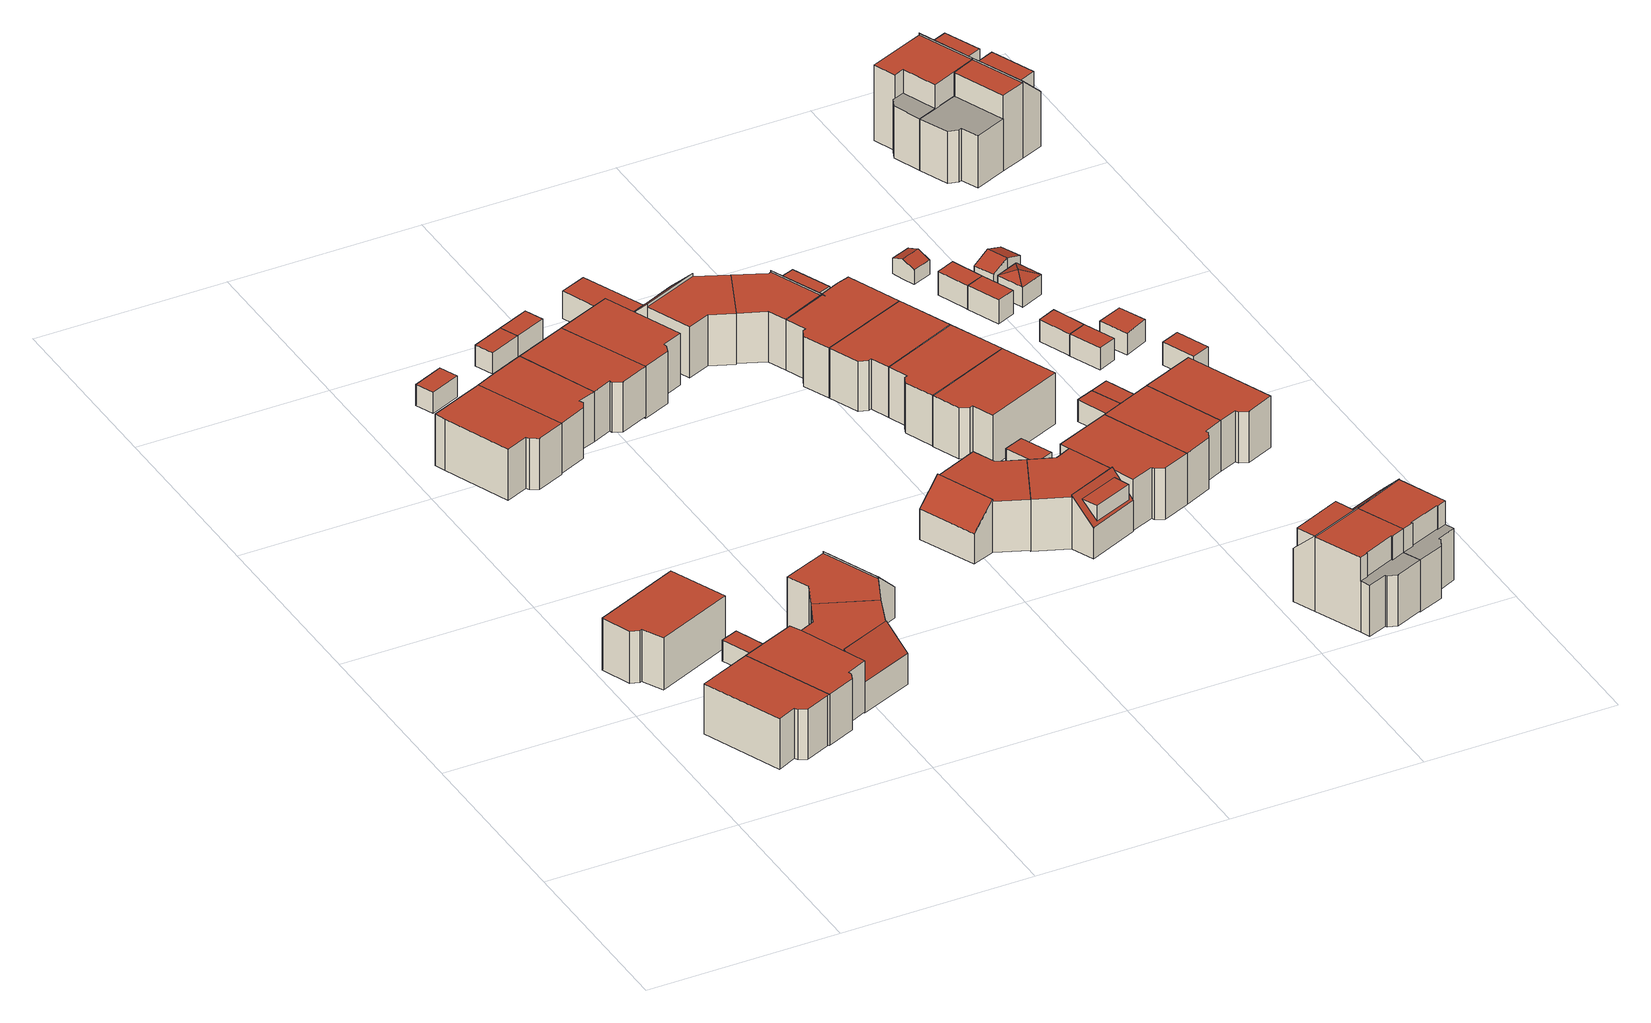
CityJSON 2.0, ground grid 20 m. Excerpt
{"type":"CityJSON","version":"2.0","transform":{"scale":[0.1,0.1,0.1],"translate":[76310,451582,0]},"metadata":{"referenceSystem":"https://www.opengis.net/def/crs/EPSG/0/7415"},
"CityObjects":{
"building1":{"type":"Building","attributes":{"Volume":317.48,"Dakoppervlakte":56.88,"Muuroppervlakte":175.21,"Vloeroppervlakte":56.88,"hoogte_Z_max_in_m_NAP":6.44,"GEB_DOEL":"woonfunctie","dateOfConstruction":"1982-01-01","measuredHeight":5.58},"geometry":[{"type":"Solid","lod":"2","boundaries":[[[[0,1,2,3,4,5,6,7]],[[8,9,10,11,12,13,14,15]],[[3,2,14,13]],[[15,14,2,1]],[[1,0,8,15]],[[9,8,0,7]],[[7,6,10,9]],[[6,5,11,10]],[[12,11,5,4]],[[3,13,12,4]]]],"semantics":{"surfaces":[{"type":"GroundSurface"},{"type":"RoofSurface"},{"type":"WallSurface"}],"values":[[0,1,2,2,2,2,2,2,2,2]]}}]},
"building2":{"type":"Building","attributes":{"Volume":348.63,"Dakoppervlakte":61.1,"Muuroppervlakte":183.85,"Vloeroppervlakte":61.1,"hoogte_Z_max_in_m_NAP":6.44,"GEB_DOEL":"woonfunctie","dateOfConstruction":"1982-01-01","measuredHeight":5.71},"geometry":[{"type":"Solid","lod":"2","boundaries":[[[[16,17,18,19,20,21,22]],[[23,24,25,26,27,28,29]],[[16,22,23,29]],[[22,21,24,23]],[[26,25,20,19]],[[19,18,27,26]],[[18,17,28,27]],[[16,29,28,17]],[[25,24,21,20]]]],"semantics":{"surfaces":[{"type":"GroundSurface"},{"type":"RoofSurface"},{"type":"WallSurface"}],"values":[[0,1,2,2,2,2,2,2,2]]}}]},
"building3":{"type":"Building","attributes":{"Volume":338.48,"Dakoppervlakte":60.42,"Muuroppervlakte":180.08,"Vloeroppervlakte":60.42,"hoogte_Z_max_in_m_NAP":6.44,"GEB_DOEL":"woonfunctie","dateOfConstruction":"1982-01-01","measuredHeight":5.6},"geometry":[{"type":"Solid","lod":"2","boundaries":[[[[30,31,32,33,34,35,36,37]],[[38,12,11,39,40,41,42,43]],[[33,32,12,38]],[[12,32,31,11]],[[31,30,39,11]],[[30,37,40,39]],[[36,41,40,37]],[[36,35,42,41]],[[34,43,42,35]],[[33,38,43,34]]]],"semantics":{"surfaces":[{"type":"GroundSurface"},{"type":"RoofSurface"},{"type":"WallSurface"}],"values":[[0,1,2,2,2,2,2,2,2,2]]}}]},
"building4":{"type":"Building","attributes":{"Volume":16.29,"Dakoppervlakte":6.91,"Muuroppervlakte":26.09,"Vloeroppervlakte":6.91,"hoogte_Z_max_in_m_NAP":3.13,"GEB_DOEL":"onbekend","dateOfConstruction":"1982-01-01","measuredHeight":2.36},"geometry":[{"type":"Solid","lod":"2","boundaries":[[[[44,45,46,47]],[[48,49,50,51]],[[47,50,49,44]],[[47,46,51,50]],[[45,48,51,46]],[[48,45,44,49]]]],"semantics":{"surfaces":[{"type":"GroundSurface"},{"type":"RoofSurface"},{"type":"WallSurface"}],"values":[[0,1,2,2,2,2]]}}]},
"building5":{"type":"Building","attributes":{"Volume":309.88,"Dakoppervlakte":62.88,"Muuroppervlakte":160.7,"Vloeroppervlakte":56.59,"hoogte_Z_max_in_m_NAP":6.6,"GEB_DOEL":"woonfunctie","dateOfConstruction":"1982-01-01","measuredHeight":5.94},"geometry":[{"type":"Solid","lod":"2","boundaries":[[[[52,53,54,55,56,57,58,59,60]],[[61,62,43,63,64,65,66]],[[67,68,69,70]],[[61,60,59,62]],[[59,58,43,62]],[[58,57,63,43]],[[64,54,53,65]],[[65,53,52,66]],[[57,56,69,68,63]],[[56,55,70,69]],[[55,54,64,67,70]],[[68,67,64,63]],[[66,52,60,61]]]],"semantics":{"surfaces":[{"type":"GroundSurface"},{"type":"RoofSurface"},{"type":"WallSurface"}],"values":[[0,1,1,2,2,2,2,2,2,2,2,2,2]]}}]},
"building6":{"type":"Building","attributes":{"Volume":332.42,"Dakoppervlakte":59.22,"Muuroppervlakte":178.4,"Vloeroppervlakte":59.22,"hoogte_Z_max_in_m_NAP":6.44,"GEB_DOEL":"woonfunctie","dateOfConstruction":"1982-01-01","measuredHeight":5.61},"geometry":[{"type":"Solid","lod":"2","boundaries":[[[[71,72,73,74,75,76,77,78]],[[79,80,81,82,83,84,85,86]],[[74,73,81,80]],[[73,72,82,81]],[[72,71,83,82]],[[71,78,84,83]],[[85,84,78,77]],[[77,76,86,85]],[[76,75,79,86]],[[74,80,79,75]]]],"semantics":{"surfaces":[{"type":"GroundSurface"},{"type":"RoofSurface"},{"type":"WallSurface"}],"values":[[0,1,2,2,2,2,2,2,2,2]]}}]},
"building7":{"type":"Building","attributes":{"Volume":17.15,"Dakoppervlakte":7.39,"Muuroppervlakte":26.1,"Vloeroppervlakte":7.39,"hoogte_Z_max_in_m_NAP":3.18,"GEB_DOEL":"onbekend","dateOfConstruction":"1982-01-01","measuredHeight":2.32},"geometry":[{"type":"Solid","lod":"2","boundaries":[[[[87,88,89,90]],[[91,92,93,94]],[[88,87,93,92]],[[87,90,94,93]],[[90,89,91,94]],[[89,88,92,91]]]],"semantics":{"surfaces":[{"type":"GroundSurface"},{"type":"RoofSurface"},{"type":"WallSurface"}],"values":[[0,1,2,2,2,2]]}}]},
"building8":{"type":"Building","attributes":{"Volume":324.63,"Dakoppervlakte":66.08,"Muuroppervlakte":164.23,"Vloeroppervlakte":59.51,"hoogte_Z_max_in_m_NAP":6.63,"GEB_DOEL":"woonfunctie","dateOfConstruction":"1982-01-01","measuredHeight":5.95},"geometry":[{"type":"Solid","lod":"2","boundaries":[[[[60,95,96,97,98,99,100,101,52]],[[102,103,104,61,66,105]],[[106,107,108,109,110]],[[61,60,52,66]],[[52,101,105,66]],[[96,103,102,97]],[[104,103,96,95]],[[106,110,105,101,100]],[[100,99,107,106]],[[98,108,107,99]],[[102,109,108,98,97]],[[110,109,102,105]],[[60,61,104,95]]]],"semantics":{"surfaces":[{"type":"GroundSurface"},{"type":"RoofSurface"},{"type":"WallSurface"}],"values":[[0,1,1,2,2,2,2,2,2,2,2,2,2]]}}]},
"building9":{"type":"Building","attributes":{"Volume":308.9,"Dakoppervlakte":56.19,"Muuroppervlakte":171.52,"Vloeroppervlakte":56.19,"hoogte_Z_max_in_m_NAP":6.44,"GEB_DOEL":"woonfunctie","dateOfConstruction":"1982-01-01","measuredHeight":5.5},"geometry":[{"type":"Solid","lod":"2","boundaries":[[[[111,112,113,114,115,116,117,118]],[[119,120,121,122,86,85,123,124]],[[86,118,117,85]],[[117,116,123,85]],[[116,115,124,123]],[[114,119,124,115]],[[120,119,114,113]],[[113,112,121,120]],[[112,111,122,121]],[[118,86,122,111]]]],"semantics":{"surfaces":[{"type":"GroundSurface"},{"type":"RoofSurface"},{"type":"WallSurface"}],"values":[[0,1,2,2,2,2,2,2,2,2]]}}]},
"building10":{"type":"Building","attributes":{"Volume":17.07,"Dakoppervlakte":7.4,"Muuroppervlakte":26.07,"Vloeroppervlakte":7.4,"hoogte_Z_max_in_m_NAP":3.18,"GEB_DOEL":"onbekend","dateOfConstruction":"1982-01-01","measuredHeight":2.31},"geometry":[{"type":"Solid","lod":"2","boundaries":[[[[125,126,127,128,129]],[[130,131,132,133,134]],[[126,125,132,131]],[[134,133,132,125,129,128]],[[134,128,127,130]],[[127,126,131,130]]]],"semantics":{"surfaces":[{"type":"GroundSurface"},{"type":"RoofSurface"},{"type":"WallSurface"}],"values":[[0,1,2,2,2,2]]}}]},
"building11":{"type":"Building","attributes":{"Volume":319.28,"Dakoppervlakte":57.79,"Muuroppervlakte":174.48,"Vloeroppervlakte":57.79,"hoogte_Z_max_in_m_NAP":6.44,"GEB_DOEL":"woonfunctie","dateOfConstruction":"1982-01-01","measuredHeight":5.53},"geometry":[{"type":"Solid","lod":"2","boundaries":[[[[135,136,113,112,137,138,139]],[[140,121,120,141,142,143,144]],[[112,113,120,121]],[[141,120,113,136]],[[143,142,135,139]],[[139,138,144,143]],[[138,137,140,144]],[[112,121,140,137]],[[136,135,142,141]]]],"semantics":{"surfaces":[{"type":"GroundSurface"},{"type":"RoofSurface"},{"type":"WallSurface"}],"values":[[0,1,2,2,2,2,2,2,2]]}}]},
"building12":{"type":"Building","attributes":{"Volume":17,"Dakoppervlakte":7.4,"Muuroppervlakte":25.96,"Vloeroppervlakte":7.4,"hoogte_Z_max_in_m_NAP":3.18,"GEB_DOEL":"onbekend","dateOfConstruction":"1982-01-01","measuredHeight":2.3},"geometry":[{"type":"Solid","lod":"2","boundaries":[[[[145,128,127,146]],[[147,148,130,134]],[[145,146,148,147]],[[146,127,130,148]],[[128,134,130,127]],[[128,145,147,134]]]],"semantics":{"surfaces":[{"type":"GroundSurface"},{"type":"RoofSurface"},{"type":"WallSurface"}],"values":[[0,1,2,2,2,2]]}}]},
"building13":{"type":"Building","attributes":{"Volume":336.48,"Dakoppervlakte":59.08,"Muuroppervlakte":181.51,"Vloeroppervlakte":59.08,"hoogte_Z_max_in_m_NAP":6.44,"GEB_DOEL":"woonfunctie","dateOfConstruction":"1982-01-01","measuredHeight":5.7},"geometry":[{"type":"Solid","lod":"2","boundaries":[[[[149,150,151,152,153,154,155]],[[156,157,158,159,160,140,144]],[[152,151,144,140]],[[156,144,151,150]],[[155,158,157,149]],[[159,158,155,154]],[[154,153,160,159]],[[152,140,160,153]],[[150,149,157,156]]]],"semantics":{"surfaces":[{"type":"GroundSurface"},{"type":"RoofSurface"},{"type":"WallSurface"}],"values":[[0,1,2,2,2,2,2,2,2]]}}]},
"building14":{"type":"Building","attributes":{"Volume":324.78,"Dakoppervlakte":67,"Muuroppervlakte":162.33,"Vloeroppervlakte":60.52,"hoogte_Z_max_in_m_NAP":6.61,"GEB_DOEL":"woonfunctie","dateOfConstruction":"1982-01-01","measuredHeight":5.83},"geometry":[{"type":"Solid","lod":"2","boundaries":[[[[161,162,163,164,165,166,167,168]],[[169,170,171,172,173,174]],[[175,176,177,178]],[[170,163,162,171]],[[162,161,172,171]],[[172,161,168,173]],[[164,169,174,165]],[[168,167,175,178,173]],[[166,176,175,167]],[[174,177,176,166,165]],[[174,173,178,177]],[[169,164,163,170]]]],"semantics":{"surfaces":[{"type":"GroundSurface"},{"type":"RoofSurface"},{"type":"WallSurface"}],"values":[[0,1,1,2,2,2,2,2,2,2,2,2]]}}]},
"building15":{"type":"Building","attributes":{"Volume":386.62,"Dakoppervlakte":89.29,"Muuroppervlakte":204.29,"Vloeroppervlakte":82,"hoogte_Z_max_in_m_NAP":6.69,"GEB_DOEL":"woonfunctie","dateOfConstruction":"1982-01-01","measuredHeight":5.91},"geometry":[{"type":"Solid","lod":"2","boundaries":[[[[179,180,181,182,183,184,185,186,187,188,189,190,191]],[[192,193,194,195,196,197]],[[198,199,200,201]],[[202,203,204,205,206,207,208]],[[196,195,191,190]],[[190,189,197,196]],[[188,192,197,189]],[[191,195,194,179]],[[183,182,199,198]],[[184,201,200,185]],[[198,201,184,183]],[[203,192,188,187,204]],[[186,205,204,187]],[[186,185,200,206,205]],[[207,199,182,181,208]],[[181,180,193,202,208]],[[199,207,206,200]],[[193,192,203,202]],[[180,179,194,193]]]],"semantics":{"surfaces":[{"type":"GroundSurface"},{"type":"RoofSurface"},{"type":"WallSurface"}],"values":[[0,1,1,1,2,2,2,2,2,2,2,2,2,2,2,2,2,2,2]]}}]},
"building16":{"type":"Building","attributes":{"Volume":308.77,"Dakoppervlakte":50.75,"Muuroppervlakte":158.58,"Vloeroppervlakte":55.77,"hoogte_Z_max_in_m_NAP":6.61,"GEB_DOEL":"woonfunctie","dateOfConstruction":"1982-01-01","measuredHeight":5.88},"children":["building16-1"],"geometry":[{"type":"Solid","lod":"2","boundaries":[[[[209,210,211,212,213,214,215,216]],[[217,170,169,218,219,220]],[[221,222,223,224],[225,226,227,228]],[[220,212,211,217]],[[217,211,210,170]],[[210,209,169,170]],[[169,209,216,218]],[[218,216,215,222,221]],[[223,222,215,214]],[[219,224,223,214,213]],[[221,224,219,218]],[[212,220,219,213]],[[229,228,227,230]],[[229,230,226,225]],[[225,228,229]],[[230,227,226]]]],"semantics":{"surfaces":[{"type":"GroundSurface"},{"type":"RoofSurface"},{"type":"WallSurface"}],"values":[[0,1,1,2,2,2,2,2,2,2,2,2,1,2,2,2]]}}]},
"building16-1":{"type":"BuildingInstallation","attributes":{"relationToConstruction":"outside"},"parents":["building16"],"geometry":[{"type":"MultiSurface","lod":"2","boundaries":[[[229,228,227,230]],[[229,230,226,225]],[[225,228,229]],[[230,227,226]]],"semantics":{"surfaces":[{"type":"RoofSurface"},{"type":"WallSurface"}],"values":[0,1,1,1]}}]},
"building17":{"type":"Building","attributes":{"Volume":298.23,"Dakoppervlakte":53.18,"Muuroppervlakte":154.36,"Vloeroppervlakte":55.86,"hoogte_Z_max_in_m_NAP":6.64,"GEB_DOEL":"woonfunctie","dateOfConstruction":"1982-01-01","measuredHeight":5.75},"children":["building17-1"],"geometry":[{"type":"Solid","lod":"2","boundaries":[[[[231,232,233,234,235,236,237,238,239,240]],[[241,242,243,197,196,244,245]],[[246,247,248,249,250],[251,252,253,254]],[[197,239,238,196]],[[244,196,238,237]],[[244,237,236,245]],[[235,241,245,236]],[[235,234,247,246,241]],[[234,233,248,247]],[[248,233,232,249]],[[232,231,242,250,249]],[[242,241,246,250]],[[231,240,243,242]],[[240,239,197,243]],[[255,256,251,254]],[[254,253,255]],[[256,255,253,252]],[[252,251,256]]]],"semantics":{"surfaces":[{"type":"GroundSurface"},{"type":"RoofSurface"},{"type":"WallSurface"}],"values":[[0,1,1,2,2,2,2,2,2,2,2,2,2,2,1,2,2,2]]}}]},
"building17-1":{"type":"BuildingInstallation","attributes":{"relationToConstruction":"outside"},"parents":["building17"],"geometry":[{"type":"MultiSurface","lod":"2","boundaries":[[[255,256,251,254]],[[254,253,255]],[[256,255,253,252]],[[252,251,256]]],"semantics":{"surfaces":[{"type":"RoofSurface"},{"type":"WallSurface"}],"values":[0,1,1,1]}}]},
"building18":{"type":"Building","attributes":{"Volume":19.42,"Dakoppervlakte":7.78,"Muuroppervlakte":28.74,"Vloeroppervlakte":7.78,"hoogte_Z_max_in_m_NAP":3.17,"GEB_DOEL":"onbekend","dateOfConstruction":"1982-01-01","measuredHeight":2.5},"geometry":[{"type":"Solid","lod":"2","boundaries":[[[[257,258,259,260]],[[261,262,263,264]],[[260,264,263,257]],[[260,259,261,264]],[[258,262,261,259]],[[257,263,262,258]]]],"semantics":{"surfaces":[{"type":"GroundSurface"},{"type":"RoofSurface"},{"type":"WallSurface"}],"values":[[0,1,2,2,2,2]]}}]},
"building19":{"type":"Building","attributes":{"Volume":320.17,"Dakoppervlakte":57.86,"Muuroppervlakte":174.71,"Vloeroppervlakte":57.86,"hoogte_Z_max_in_m_NAP":6.44,"GEB_DOEL":"woonfunctie","dateOfConstruction":"1982-01-01","measuredHeight":5.53},"geometry":[{"type":"Solid","lod":"2","boundaries":[[[[265,266,267,268,236,234,269,270]],[[271,272,273,245,274,275,276,277]],[[266,276,275,267]],[[268,267,275,274]],[[236,268,274,245]],[[236,245,273,234]],[[269,234,273,272]],[[269,272,271,270]],[[265,270,271,277]],[[266,265,277,276]]]],"semantics":{"surfaces":[{"type":"GroundSurface"},{"type":"RoofSurface"},{"type":"WallSurface"}],"values":[[0,1,2,2,2,2,2,2,2,2]]}}]},
"building20":{"type":"Building","attributes":{"Volume":325.96,"Dakoppervlakte":58.94,"Muuroppervlakte":176.08,"Vloeroppervlakte":58.94,"hoogte_Z_max_in_m_NAP":6.44,"GEB_DOEL":"woonfunctie","dateOfConstruction":"1982-01-01","measuredHeight":5.53},"geometry":[{"type":"Solid","lod":"2","boundaries":[[[[278,279,265,270,280,281,282]],[[271,277,283,284,285,286,287]],[[281,280,287,286]],[[287,280,270,271]],[[265,279,283,277]],[[284,283,279,278]],[[285,284,278,282]],[[286,285,282,281]],[[265,277,271,270]]]],"semantics":{"surfaces":[{"type":"GroundSurface"},{"type":"RoofSurface"},{"type":"WallSurface"}],"values":[[0,1,2,2,2,2,2,2,2]]}}]},
"building21":{"type":"Building","attributes":{"Volume":318.56,"Dakoppervlakte":57.53,"Muuroppervlakte":174.83,"Vloeroppervlakte":57.53,"hoogte_Z_max_in_m_NAP":6.44,"GEB_DOEL":"woonfunctie","dateOfConstruction":"1982-01-01","measuredHeight":5.54},"geometry":[{"type":"Solid","lod":"2","boundaries":[[[[288,289,281,280,290,291,292]],[[293,287,286,294,295,296,297]],[[281,286,287,280]],[[281,289,294,286]],[[288,292,296,295]],[[292,291,297,296]],[[291,290,293,297]],[[280,287,293,290]],[[295,294,289,288]]]],"semantics":{"surfaces":[{"type":"GroundSurface"},{"type":"RoofSurface"},{"type":"WallSurface"}],"values":[[0,1,2,2,2,2,2,2,2]]}}]},
"building22":{"type":"Building","attributes":{"Volume":340.24,"Dakoppervlakte":59.91,"Muuroppervlakte":182.13,"Vloeroppervlakte":59.91,"hoogte_Z_max_in_m_NAP":6.44,"GEB_DOEL":"woonfunctie","dateOfConstruction":"1982-01-01","measuredHeight":5.68},"geometry":[{"type":"Solid","lod":"2","boundaries":[[[[298,299,300,301,302,303,304]],[[297,305,306,307,308,309,293]],[[298,304,297,293]],[[304,303,305,297]],[[307,306,302,301]],[[301,300,308,307]],[[300,299,309,308]],[[298,293,309,299]],[[303,302,306,305]]]],"semantics":{"surfaces":[{"type":"GroundSurface"},{"type":"RoofSurface"},{"type":"WallSurface"}],"values":[[0,1,2,2,2,2,2,2,2]]}}]},
"building23":{"type":"Building","attributes":{"Volume":336.24,"Dakoppervlakte":59.63,"Muuroppervlakte":180.41,"Vloeroppervlakte":59.63,"hoogte_Z_max_in_m_NAP":6.44,"GEB_DOEL":"woonfunctie","dateOfConstruction":"1982-01-01","measuredHeight":5.64},"geometry":[{"type":"Solid","lod":"2","boundaries":[[[[310,311,312,313,314,315,316,317,318]],[[319,220,219,320,321,322,323,324,325]],[[314,313,220,319]],[[219,220,313,312,311,320]],[[311,310,321,320]],[[310,318,322,321]],[[323,322,318,317]],[[317,316,324,323]],[[316,315,325,324]],[[314,319,325,315]]]],"semantics":{"surfaces":[{"type":"GroundSurface"},{"type":"RoofSurface"},{"type":"WallSurface"}],"values":[[0,1,2,2,2,2,2,2,2,2]]}}]},
"building24":{"type":"Building","attributes":{"Volume":440.52,"Dakoppervlakte":37.81,"Muuroppervlakte":229.38,"Vloeroppervlakte":57.86,"hoogte_Z_max_in_m_NAP":9.12,"GEB_DOEL":"woonfunctie","dateOfConstruction":"1982-01-01","measuredHeight":8.33},"children":["building24-1"],"geometry":[{"type":"Solid","lod":"2","boundaries":[[[[326,327,328,329,330,331,332,333,334,335,336]],[[337,338,339,340,341,342,343,344]],[[345,346,347,348],[349,350,351,352]],[[353,354,355,356,357,358,359,360,361,362,363]],[[343,342,360,330,329]],[[337,344,326,336,354]],[[354,336,335,355]],[[335,334,356,355]],[[357,333,332,358]],[[332,331,359,358]],[[331,330,360,359]],[[354,353,338,337]],[[338,353,363,339]],[[339,363,362,340]],[[340,362,361,341]],[[361,360,342,341]],[[343,329,328,345,348]],[[327,346,345,328]],[[327,326,344,347,346]],[[348,347,344,343]],[[356,334,333,357]],[[350,349,364,365]],[[349,352,364]],[[365,364,352,351]],[[351,350,365]]]],"semantics":{"surfaces":[{"type":"GroundSurface"},{"type":"RoofSurface"},{"type":"OuterFloorSurface"},{"type":"WallSurface"}],"values":[[0,1,1,2,3,3,3,3,3,3,3,3,3,3,3,3,3,3,3,3,3,1,3,3,3]]}}]},
"building24-1":{"type":"BuildingInstallation","attributes":{"relationToConstruction":"outside"},"parents":["building24"],"geometry":[{"type":"MultiSurface","lod":"2","boundaries":[[[350,349,364,365]],[[349,352,364]],[[365,364,352,351]],[[351,350,365]]],"semantics":{"surfaces":[{"type":"RoofSurface"},{"type":"WallSurface"}],"values":[0,1,1,1]}}]},
"building25":{"type":"Building","attributes":{"Volume":321.31,"Dakoppervlakte":57.3,"Muuroppervlakte":176.24,"Vloeroppervlakte":57.3,"hoogte_Z_max_in_m_NAP":6.44,"GEB_DOEL":"woonfunctie","dateOfConstruction":"1982-01-01","measuredHeight":5.61},"geometry":[{"type":"Solid","lod":"2","boundaries":[[[[366,367,316,315,368,369,370]],[[371,372,373,374,375,325,324]],[[315,316,324,325]],[[316,367,371,324]],[[366,370,373,372]],[[370,369,374,373]],[[369,368,375,374]],[[315,325,375,368]],[[367,366,372,371]]]],"semantics":{"surfaces":[{"type":"GroundSurface"},{"type":"RoofSurface"},{"type":"WallSurface"}],"values":[[0,1,2,2,2,2,2,2,2]]}}]},
"building26":{"type":"Building","attributes":{"Volume":16.56,"Dakoppervlakte":6.98,"Muuroppervlakte":26.14,"Vloeroppervlakte":6.98,"hoogte_Z_max_in_m_NAP":3.17,"GEB_DOEL":"onbekend","dateOfConstruction":"1982-01-01","measuredHeight":2.37},"geometry":[{"type":"Solid","lod":"2","boundaries":[[[[376,377,378,379]],[[380,381,382,383]],[[379,378,380,383]],[[380,378,377,381]],[[376,382,381,377]],[[376,379,383,382]]]],"semantics":{"surfaces":[{"type":"GroundSurface"},{"type":"RoofSurface"},{"type":"WallSurface"}],"values":[[0,1,2,2,2,2]]}}]},
"building27":{"type":"Building","attributes":{"Volume":425.85,"Dakoppervlakte":53.48,"Muuroppervlakte":229.44,"Vloeroppervlakte":56.94,"hoogte_Z_max_in_m_NAP":9.12,"GEB_DOEL":"woonfunctie","dateOfConstruction":"1982-01-01","measuredHeight":8.38},"geometry":[{"type":"Solid","lod":"2","boundaries":[[[[384,385,386,387,388,389,390,391,392,393,394]],[[395,396,397,398,360,359,399,400,401,402,403]],[[404,405,406,407,408,409,343,342]],[[410,411,345,348]],[[393,392,360,342,343]],[[408,403,386,385,409]],[[359,360,392,391]],[[390,389,400,399]],[[388,401,400,389]],[[388,387,402,401]],[[403,402,387,386]],[[342,360,398,404]],[[404,398,397,405]],[[405,397,396,406]],[[406,396,395,407]],[[395,403,408,407]],[[394,345,411,384]],[[348,345,394,393,343]],[[410,409,385,384,411]],[[410,348,343,409]],[[391,390,399,359]]]],"semantics":{"surfaces":[{"type":"GroundSurface"},{"type":"OuterFloorSurface"},{"type":"RoofSurface"},{"type":"WallSurface"}],"values":[[0,1,2,2,3,3,3,3,3,3,3,3,3,3,3,3,3,3,3,3,3]]}}]},
"building28":{"type":"Building","attributes":{"Volume":16.59,"Dakoppervlakte":6.98,"Muuroppervlakte":26.19,"Vloeroppervlakte":6.98,"hoogte_Z_max_in_m_NAP":3.17,"GEB_DOEL":"onbekend","dateOfConstruction":"1982-01-01","measuredHeight":2.38},"geometry":[{"type":"Solid","lod":"2","boundaries":[[[[412,378,377,413]],[[414,415,381,380]],[[412,413,415,414]],[[377,381,415,413]],[[378,380,381,377]],[[378,412,414,380]]]],"semantics":{"surfaces":[{"type":"GroundSurface"},{"type":"RoofSurface"},{"type":"WallSurface"}],"values":[[0,1,2,2,2,2]]}}]},
"building29":{"type":"Building","attributes":{"Volume":10.71,"Dakoppervlakte":5.98,"Muuroppervlakte":17.19,"Vloeroppervlakte":5.56,"hoogte_Z_max_in_m_NAP":2.98,"GEB_DOEL":"onbekend","dateOfConstruction":"1982-01-01","measuredHeight":2.19},"geometry":[{"type":"Solid","lod":"2","boundaries":[[[[416,417,418,419,420,421,422]],[[423,424,425,426,427]],[[428,424,423,429]],[[423,427,421,420,419,429]],[[421,427,426,422]],[[428,429,419,418]],[[417,416,422,426,425,424,428,418]]]],"semantics":{"surfaces":[{"type":"GroundSurface"},{"type":"RoofSurface"},{"type":"WallSurface"}],"values":[[0,1,1,2,2,2,2]]}}]},
"building30":{"type":"Building","attributes":{"Volume":318.03,"Dakoppervlakte":56.68,"Muuroppervlakte":175.6,"Vloeroppervlakte":56.68,"hoogte_Z_max_in_m_NAP":6.44,"GEB_DOEL":"woonfunctie","dateOfConstruction":"1982-01-01","measuredHeight":5.61},"geometry":[{"type":"Solid","lod":"2","boundaries":[[[[430,431,369,368,432,433,434]],[[435,375,374,436,437,438,439]],[[368,369,374,375]],[[369,431,436,374]],[[438,437,430,434]],[[434,433,439,438]],[[439,433,432,435]],[[368,375,435,432]],[[431,430,437,436]]]],"semantics":{"surfaces":[{"type":"GroundSurface"},{"type":"RoofSurface"},{"type":"WallSurface"}],"values":[[0,1,2,2,2,2,2,2,2]]}}]},
"building31":{"type":"Building","attributes":{"Volume":18.86,"Dakoppervlakte":7.41,"Muuroppervlakte":28.76,"Vloeroppervlakte":7.41,"hoogte_Z_max_in_m_NAP":3.28,"GEB_DOEL":"onbekend","dateOfConstruction":"1982-01-01","measuredHeight":2.54},"geometry":[{"type":"Solid","lod":"2","boundaries":[[[[440,441,442,443,444]],[[445,446,447,448,449]],[[443,445,449,444]],[[447,446,445,443,442,441]],[[440,448,447,441]],[[444,449,448,440]]]],"semantics":{"surfaces":[{"type":"GroundSurface"},{"type":"RoofSurface"},{"type":"WallSurface"}],"values":[[0,1,2,2,2,2]]}}]},
"building32":{"type":"Building","attributes":{"Volume":19.13,"Dakoppervlakte":7.41,"Muuroppervlakte":29.17,"Vloeroppervlakte":7.41,"hoogte_Z_max_in_m_NAP":3.28,"GEB_DOEL":"onbekend","dateOfConstruction":"1982-01-01","measuredHeight":2.58},"geometry":[{"type":"Solid","lod":"2","boundaries":[[[[440,450,451,441]],[[448,447,452,453]],[[441,447,448,440]],[[441,451,452,447]],[[450,453,452,451]],[[450,440,448,453]]]],"semantics":{"surfaces":[{"type":"GroundSurface"},{"type":"RoofSurface"},{"type":"WallSurface"}],"values":[[0,1,2,2,2,2]]}}]},
"building33":{"type":"Building","attributes":{"Volume":17.89,"Dakoppervlakte":7.41,"Muuroppervlakte":27.29,"Vloeroppervlakte":7.41,"hoogte_Z_max_in_m_NAP":3.18,"GEB_DOEL":"onbekend","dateOfConstruction":"1982-01-01","measuredHeight":2.41},"geometry":[{"type":"Solid","lod":"2","boundaries":[[[[454,455,456,457,458]],[[459,460,461,462,463]],[[458,457,459,463]],[[461,460,459,457,456,455]],[[454,462,461,455]],[[458,463,462,454]]]],"semantics":{"surfaces":[{"type":"GroundSurface"},{"type":"RoofSurface"},{"type":"WallSurface"}],"values":[[0,1,2,2,2,2]]}}]},
"building34":{"type":"Building","attributes":{"Volume":17.86,"Dakoppervlakte":7.41,"Muuroppervlakte":27.24,"Vloeroppervlakte":7.41,"hoogte_Z_max_in_m_NAP":3.18,"GEB_DOEL":"onbekend","dateOfConstruction":"1982-01-01","measuredHeight":2.41},"geometry":[{"type":"Solid","lod":"2","boundaries":[[[[464,455,454,465]],[[466,462,461,467]],[[455,461,462,454]],[[455,464,467,461]],[[465,466,467,464]],[[454,462,466,465]]]],"semantics":{"surfaces":[{"type":"GroundSurface"},{"type":"RoofSurface"},{"type":"WallSurface"}],"values":[[0,1,2,2,2,2]]}}]},
"building35":{"type":"Building","attributes":{"Volume":19.39,"Dakoppervlakte":8.88,"Muuroppervlakte":24.83,"Vloeroppervlakte":8.19,"hoogte_Z_max_in_m_NAP":3.58,"GEB_DOEL":"onbekend","dateOfConstruction":"1982-01-01","measuredHeight":2.77},"geometry":[{"type":"Solid","lod":"2","boundaries":[[[[468,469,470,471,472,473]],[[474,475,476,477]],[[478,479,477,476]],[[480,474,477]],[[477,479,480]],[[471,470,480,479]],[[469,468,475,474,480,470]],[[468,473,476,475]],[[478,476,473,472]],[[471,479,478,472]]]],"semantics":{"surfaces":[{"type":"GroundSurface"},{"type":"RoofSurface"},{"type":"WallSurface"}],"values":[[0,1,1,1,1,2,2,2,2,2]]}}]},
"building36":{"type":"Building","attributes":{"Volume":22.36,"Dakoppervlakte":9.62,"Muuroppervlakte":29.21,"Vloeroppervlakte":8.99,"hoogte_Z_max_in_m_NAP":3.66,"GEB_DOEL":"onbekend","dateOfConstruction":"1982-01-01","measuredHeight":2.86},"geometry":[{"type":"Solid","lod":"2","boundaries":[[[[481,482,483,484,485,486]],[[487,488,489,490]],[[490,489,491,492]],[[491,483,482,492]],[[487,486,485,488]],[[484,489,488,485]],[[481,486,487,490,492,482]],[[484,483,491,489]]]],"semantics":{"surfaces":[{"type":"GroundSurface"},{"type":"RoofSurface"},{"type":"WallSurface"}],"values":[[0,1,1,2,2,2,2,2]]}}]},
"building37":{"type":"Building","attributes":{"Volume":20.92,"Dakoppervlakte":8.96,"Muuroppervlakte":28,"Vloeroppervlakte":8.96,"hoogte_Z_max_in_m_NAP":3.18,"GEB_DOEL":"onbekend","dateOfConstruction":"1982-01-01","measuredHeight":2.33},"geometry":[{"type":"Solid","lod":"2","boundaries":[[[[493,494,495,496]],[[497,498,499,500]],[[496,498,497,493]],[[496,495,499,498]],[[494,500,499,495]],[[500,494,493,497]]]],"semantics":{"surfaces":[{"type":"GroundSurface"},{"type":"RoofSurface"},{"type":"WallSurface"}],"values":[[0,1,2,2,2,2]]}}]},
"building38":{"type":"Building","attributes":{"Volume":18.33,"Dakoppervlakte":7.54,"Muuroppervlakte":27.73,"Vloeroppervlakte":7.54,"hoogte_Z_max_in_m_NAP":3.17,"GEB_DOEL":"onbekend","dateOfConstruction":"1982-01-01","measuredHeight":2.43},"geometry":[{"type":"Solid","lod":"2","boundaries":[[[[501,502,503,504]],[[505,506,507,508]],[[501,504,506,505]],[[504,503,507,506]],[[502,508,507,503]],[[508,502,501,505]]]],"semantics":{"surfaces":[{"type":"GroundSurface"},{"type":"RoofSurface"},{"type":"WallSurface"}],"values":[[0,1,2,2,2,2]]}}]},
"building39":{"type":"Building","attributes":{"Volume":470.61,"Dakoppervlakte":49.71,"Muuroppervlakte":245.67,"Vloeroppervlakte":60.25,"hoogte_Z_max_in_m_NAP":9.32,"GEB_DOEL":"woonfunctie","dateOfConstruction":"1982-01-01","measuredHeight":8.57},"children":["building39-1"],"geometry":[{"type":"Solid","lod":"2","boundaries":[[[[509,510,511,512,513,514,515,516,517,518,519,520]],[[521,522,523,524,525,526]],[[527,528,529,530,531,532],[533,534,535,536]],[[537,538,539,540,541,542]],[[515,514,541,526,525]],[[539,510,509,523,522]],[[539,538,511,510]],[[514,513,542,541]],[[542,513,512,537]],[[511,538,537,512]],[[541,540,521,526]],[[539,522,521,540]],[[509,520,527,532,523]],[[527,520,519,528]],[[530,529,528,519,518,517]],[[524,531,530,517,516]],[[531,524,523,532]],[[525,524,516,515]],[[543,544,533,536]],[[536,535,543]],[[544,543,535,534]],[[544,534,533]]]],"semantics":{"surfaces":[{"type":"GroundSurface"},{"type":"RoofSurface"},{"type":"OuterFloorSurface"},{"type":"WallSurface"}],"values":[[0,1,1,2,3,3,3,3,3,3,3,3,3,3,3,3,3,3,1,3,3,3]]}}]},
"building39-1":{"type":"BuildingInstallation","attributes":{"relationToConstruction":"outside"},"parents":["building39"],"geometry":[{"type":"MultiSurface","lod":"2","boundaries":[[[543,544,533,536]],[[536,535,543]],[[544,543,535,534]],[[544,534,533]]],"semantics":{"surfaces":[{"type":"RoofSurface"},{"type":"WallSurface"}],"values":[0,1,1,1]}}]},
"building40":{"type":"Building","attributes":{"Volume":399.2,"Dakoppervlakte":24.59,"Muuroppervlakte":219.84,"Vloeroppervlakte":57.09,"hoogte_Z_max_in_m_NAP":9.32,"GEB_DOEL":"woonfunctie","dateOfConstruction":"1982-01-01","measuredHeight":8.51},"children":["building40-1"],"geometry":[{"type":"Solid","lod":"2","boundaries":[[[[545,509,520,546,547,548,549,550,551,552,553,554,511]],[[555,556,523,557]],[[558,559,560,561,527,532],[562,563,564,565]],[[566,567,568,569,570,571,538]],[[571,545,511,538]],[[538,511,554,566]],[[567,553,552,568]],[[568,552,551,569]],[[569,551,550,570]],[[550,549,556,555,570]],[[571,557,523,509,545]],[[523,532,527,520,509]],[[549,548,559,558,556]],[[559,548,547,546,561,560]],[[520,527,561,546]],[[523,556,558,532]],[[557,571,570,555]],[[554,553,567,566]],[[562,572,573,563]],[[562,565,572]],[[565,564,573,572]],[[564,563,573]]]],"semantics":{"surfaces":[{"type":"GroundSurface"},{"type":"RoofSurface"},{"type":"OuterFloorSurface"},{"type":"WallSurface"}],"values":[[0,1,1,2,3,3,3,3,3,3,3,3,3,3,3,3,3,3,1,3,3,3]]}}]},
"building40-1":{"type":"BuildingInstallation","attributes":{"relationToConstruction":"outside"},"parents":["building40"],"geometry":[{"type":"MultiSurface","lod":"2","boundaries":[[[562,572,573,563]],[[562,565,572]],[[565,564,573,572]],[[564,563,573]]],"semantics":{"surfaces":[{"type":"RoofSurface"},{"type":"WallSurface"}],"values":[0,1,1,1]}}]}
},
"vertices":[
[96,66,9],[94,69,9],[74,60,9],[40,143,9],[95,166,9],[133,74,9],[130,73,9],[104,62,9],[96,66,64],[104,62,64],[130,73,64],[133,74,64],[95,166,64],[40,143,64],[74,60,64],[94,69,64],
[99,320,7],[124,261,7],[42,226,7],[31,248,7],[29,247,7],[20,250,7],[8,281,7],[8,281,64],[20,250,64],[29,247,64],[31,248,64],[42,226,64],[124,261,64],[99,320,64],
[163,87,8],[133,74,8],[95,166,8],[153,190,8],[159,179,8],[187,108,8],[165,98,8],[166,95,8],[153,190,64],[163,87,64],[166,95,64],[165,98,64],[187,108,64],[159,179,64],
[129,249,8],[142,215,8],[125,208,8],[111,242,8],[142,215,31],[129,249,31],[111,242,31],[125,208,31],
[246,189,7],[233,155,7],[233,154,7],[243,131,7],[187,108,7],[178,131,7],[159,179,7],[175,186,7],[187,213,7],[187,213,64],[175,186,64],[178,131,64],[233,154,64],[233,155,64],[246,189,64],[233,154,66],[178,131,66],[187,108,41],[243,131,41],
[85,571,8],[83,574,8],[60,564,8],[32,634,8],[28,646,8],[85,670,8],[123,579,8],[94,567,8],[28,646,64],[32,634,64],[60,564,64],[83,574,64],[85,571,64],[94,567,64],[123,579,64],[85,670,64],
[97,734,9],[65,720,9],[57,739,9],[89,753,9],[57,739,32],[65,720,32],[97,734,32],[89,753,32],
[198,239,7],[188,262,7],[235,281,7],[259,291,7],[283,232,7],[260,222,7],[260,221,7],[235,281,64],[188,262,64],[198,239,64],[260,221,64],[260,222,66],[283,232,41],[259,291,41],[235,281,66],[260,221,66],
[107,680,9],[140,694,9],[173,611,9],[154,604,9],[156,600,9],[152,592,9],[123,579,9],[85,670,9],[154,604,64],[173,611,64],[140,694,64],[107,680,64],[152,592,64],[156,600,64],
[143,752,9],[135,771,9],[168,785,9],[176,766,9],[175,766,9],[168,785,32],[135,771,32],[143,752,32],[175,766,32],[176,766,32],
[195,617,9],[194,620,9],[195,717,9],[234,626,9],[204,613,9],[195,717,64],[194,620,64],[195,617,64],[204,613,64],[234,626,64],
[209,780,9],[201,799,9],[209,780,32],[201,799,32],
[266,647,7],[263,638,7],[234,626,7],[195,717,7],[253,741,7],[287,659,7],[265,650,7],[263,638,64],[266,647,64],[265,650,64],[287,659,64],[253,741,64],
[433,364,8],[443,341,8],[470,330,8],[443,271,8],[411,284,8],[387,275,8],[362,334,8],[386,344,8],[443,271,64],[470,330,64],[443,341,64],[433,364,64],[386,344,64],[411,284,64],[362,334,41],[387,275,41],[411,284,66],[386,344,66],
[299,664,8],[280,711,8],[270,735,8],[269,737,8],[242,804,8],[269,815,8],[297,749,8],[298,747,8],[330,761,8],[340,736,8],[372,722,8],[347,664,8],[323,674,8],[340,736,64],[280,711,64],[299,664,64],[323,674,64],[347,664,64],[372,722,64],[242,804,38],[269,737,38],[297,749,38],[269,815,38],[280,711,67],[340,736,67],[330,761,41],[298,747,41],[297,749,39],[269,737,39],[270,735,41],
[443,271,7],[470,330,7],[496,320,7],[513,328,7],[532,280,7],[541,256,7],[488,233,7],[478,257,7],[496,320,64],[478,257,64],[532,280,64],[513,328,64],[478,257,66],[488,233,41],[541,256,41],[532,280,66],[536,256,43],[495,239,43],[488,255,60],[530,272,60],[536,256,60],[495,239,60],
[406,709,9],[430,719,9],[446,680,9],[452,665,9],[429,654,9],[382,634,9],[374,653,9],[347,664,9],[372,722,9],[404,708,9],[429,654,64],[406,709,64],[404,708,64],[374,653,64],[382,634,64],[429,654,66],[452,665,41],[446,680,41],[430,719,41],[406,709,66],[414,701,62],[427,706,48],[444,666,48],[431,661,62],[444,666,62],[427,706,62],
[504,405,7],[518,372,7],[498,364,7],[484,397,7],[498,364,32],[518,372,32],[504,405,32],[484,397,32],
[396,575,9],[384,602,9],[388,611,9],[391,612,9],[465,669,9],[488,613,9],[488,613,64],[465,669,64],[452,665,64],[391,612,64],[388,611,64],[384,602,64],[396,575,64],
[418,540,9],[409,543,9],[511,557,9],[429,522,9],[421,541,9],[409,543,64],[418,540,64],[421,541,64],[429,522,64],[511,557,64],
[434,500,9],[437,501,9],[535,501,9],[443,462,9],[431,492,9],[535,501,64],[437,501,64],[434,500,64],[431,492,64],[443,462,64],
[535,501,8],[559,443,8],[476,408,8],[467,430,8],[464,429,8],[455,433,8],[443,462,8],[455,433,64],[464,429,64],[467,430,64],[476,408,64],[559,443,64],
[565,266,8],[541,256,8],[532,280,8],[513,328,8],[509,338,8],[567,362,8],[604,271,8],[575,259,8],[566,263,8],[509,338,64],[541,256,64],[565,266,64],[566,263,64],[575,259,64],[604,271,64],[567,362,64],
[626,62,8],[616,86,8],[672,109,8],[682,85,8],[703,36,8],[711,18,8],[682,6,8],[672,9,8],[671,11,8],[651,3,8],[647,13,8],[647,13,90],[655,16,90],[655,17,90],[688,31,90],[689,30,90],[703,36,90],[682,85,90],[626,62,90],[672,109,66],[616,86,66],[626,62,91],[682,85,91],[678,86,89],[627,65,89],[619,84,68],[670,106,68],[655,16,64],[647,13,64],[651,3,64],[671,11,64],[672,9,64],[682,6,64],[711,18,64],[703,36,64],[689,30,64],[688,31,64],[655,17,64],[670,106,89],[619,84,89],
[637,292,8],[633,284,8],[623,386,8],[656,304,8],[636,295,8],[633,284,64],[637,292,64],[636,295,64],[656,304,64],[623,386,64],
[579,437,8],[597,444,8],[611,412,8],[592,404,8],[611,412,32],[597,444,32],[579,437,32],[592,404,32],
[728,132,7],[737,109,7],[758,59,7],[762,50,7],[742,41,7],[743,39,7],[738,29,7],[711,18,7],[703,36,7],[682,85,7],[672,109,7],[748,55,64],[748,56,64],[714,42,64],[715,41,64],[738,29,64],[743,39,64],[742,41,64],[762,50,64],[758,59,64],[715,41,90],[714,42,90],[748,56,90],[748,55,90],[758,59,90],[737,109,90],[737,109,91],[728,132,66],
[629,419,8],[616,452,8],[629,419,32],[616,452,32],
[564,732,8],[566,725,8],[571,712,8],[551,704,8],[546,717,8],[542,729,8],[562,737,8],[546,717,30],[566,725,30],[564,732,27],[562,737,25],[542,729,25],[571,712,24],[551,704,24],
[677,309,8],[675,312,8],[678,409,8],[715,318,8],[686,305,8],[678,409,64],[675,312,64],[677,309,64],[686,305,64],[715,318,64],
[595,655,7],[576,647,7],[575,650,7],[563,680,7],[582,688,7],[563,680,33],[575,650,33],[576,647,33],[595,655,33],[582,688,33],
[609,621,7],[590,613,7],[590,613,33],[609,621,33],
[641,543,8],[622,535,8],[621,538,8],[609,569,8],[628,577,8],[609,569,32],[621,538,32],[622,535,32],[641,543,32],[628,577,32],
[636,502,8],[655,510,8],[655,510,32],[636,502,32],
[621,625,8],[621,626,8],[610,653,8],[634,663,8],[635,663,8],[646,636,8],[621,626,30],[621,625,30],[646,636,30],[627,645,36],[635,663,30],[634,663,30],[610,653,30],
[617,686,8],[635,694,8],[644,673,8],[626,665,8],[608,657,8],[599,678,8],[599,678,29],[608,657,29],[626,665,37],[617,686,37],[644,673,29],[635,694,29],
[682,552,8],[694,524,8],[669,512,8],[656,541,8],[682,552,32],[656,541,32],[669,512,32],[694,524,32],
[710,492,7],[724,458,7],[705,450,7],[691,484,7],[710,492,32],[691,484,32],[705,450,32],[724,458,32],
[711,895,8],[662,874,8],[642,866,8],[631,895,8],[635,905,8],[637,906,8],[628,929,8],[687,953,8],[711,962,8],[724,931,8],[733,909,8],[735,905,8],[648,910,91],[662,874,91],[711,895,91],[687,953,91],[628,929,91],[637,906,91],[735,905,68],[733,909,68],[724,931,68],[711,962,68],[687,953,93],[711,895,93],[697,944,87],[712,950,72],[728,912,72],[713,906,87],[631,895,65],[642,866,65],[662,874,65],[648,910,65],[637,906,65],[635,905,65],[728,912,87],[712,950,87],
[687,884,8],[746,879,8],[750,870,8],[758,850,8],[734,840,8],[709,830,8],[676,816,8],[668,834,8],[665,833,8],[655,836,8],[709,830,91],[734,840,91],[687,884,91],[734,840,93],[758,850,68],[750,870,68],[746,879,68],[736,847,89],[717,893,89],[734,900,71],[753,854,71],[655,836,65],[665,833,65],[668,834,65],[676,816,65],[709,830,65],[687,884,65],[753,854,89],[734,900,89]
]}
